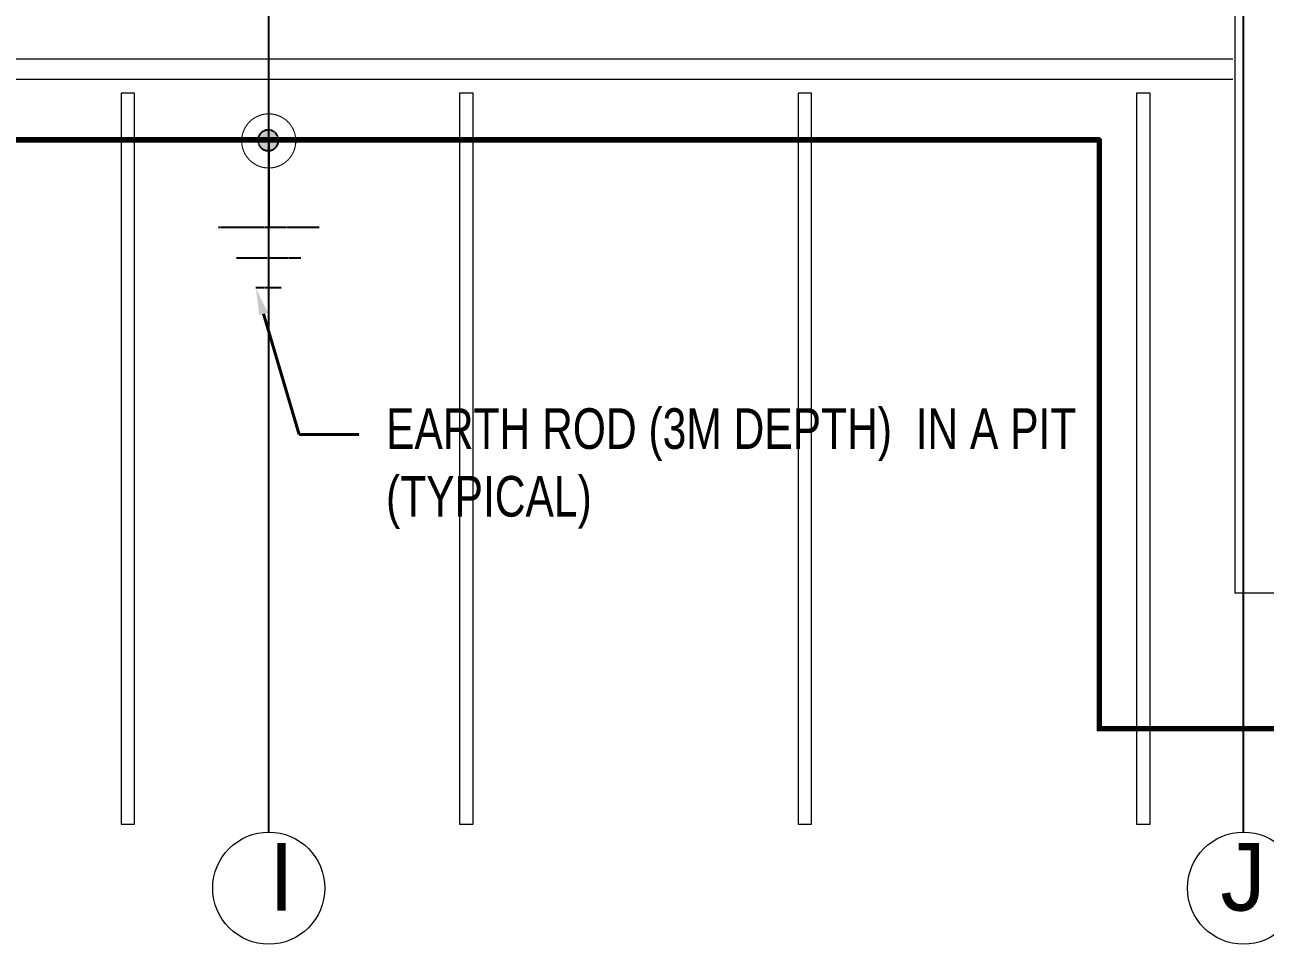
# Model space of a CAD drawing. Header units: metres. Extents: x -18745 to 220762, y -1579758 to -1356048.
# Drawn here: x 142562 to 151723, y -1478125 to -1471333 of the extents above; entities that cross this region are included whole.
import ezdxf
from ezdxf import colors
from ezdxf.entities.mleader import LeaderData, LeaderLine
from ezdxf.math import Vec2, Vec3

# ---------------------------------------------------------------- set-up
doc = ezdxf.new("R2010")
doc.units = ezdxf.units.M
for name, pattern in [('DASHDOTX2', [50.8, 25.4, -12.7, 0, -12.7]), ('DASHED2', [0.375, 0.25, -0.125]), ('PHANTOMX2', [5, 2.5, -0.5, 0.5, -0.5, 0.5, -0.5])]:
    doc.linetypes.add(name, pattern=pattern)
doc.layers.get('0').update_dxf_attribs({"lineweight": 0})
for name, color, linetype in [('0E-PW-GRD', 6, 'Continuous'), ('A-100 - Copy$0$axes', 8, 'Continuous'), ('PD-VENT', 70, 'Continuous')]:
    doc.layers.add(name, color=color, linetype=linetype)
for name, color, linetype, lineweight in [('A-100 - Copy$0$AxisBalloons_2', 8, 'Continuous', 0), ('A-100 - Copy$0$TEXT', 8, 'Continuous', 0), ('A-100 - Copy$0$Walls', 8, 'Continuous', 0), ('E-GRND', 94, 'DASHED2', 40), ('Tiles', 252, 'Continuous', 5)]:
    doc.layers.add(name, color=color, linetype=linetype, lineweight=lineweight)
doc.styles.add('A-100 - Copy$0$Standard', font='GOTHIC.TTF')
doc.styles.add('ROMANS', font='romans.shx', dxfattribs={"width": 0.85})

# ---------------------------------------------------------------- blocks, each defined once
blk = doc.blocks.new('A$C22ed9212')
at = {"layer": 'Tiles', "elevation": 0}
for points in [[(-374086.4, -493781.1), (-412911.4, -493781.1)], [(-374086.4, -493931.1), (-412911.4, -493931.1)]]:
    blk.add_lwpolyline(points, dxfattribs=at)
for points in [[(-382298.9, -499431.1), (-382198.9, -499431.1), (-382198.9, -494031.1), (-382298.9, -494031.1)], [(-379798.9, -499431.1), (-379698.9, -499431.1), (-379698.9, -494031.1), (-379798.9, -494031.1)], [(-377298.9, -499431.1), (-377198.9, -499431.1), (-377198.9, -494031.1), (-377298.9, -494031.1)], [(-374798.9, -499431.1), (-374698.9, -499431.1), (-374698.9, -494031.1), (-374798.9, -494031.1)]]:
    blk.add_lwpolyline(points, close=True, dxfattribs=at)
blk = doc.blocks.new('GROUND-ROD1')
at = {"layer": 'E-GRND', "linetype": 'ByBlock', "lineweight": -2}
h = blk.add_hatch(color=256, dxfattribs=at)
edge = h.paths.add_edge_path(flags=0)
edge.add_arc((-6.1, 3.8), 76.2, 0, 180)
edge.add_arc((-6.1, 3.8), 76.2, 180, 360)
for p, q in [((-650.4, -372.5), (-650.4, 372.6)), ((-875.7, -237.2), (-875.7, 237.2)), ((-1096.8, -92.5), (-1096.8, 95)), ((-2, 0), (-650.4, 0))]:
    blk.add_line(p, q, dxfattribs=at)
at = {"layer": 'E-GRND', "const_width": 8}
blk.add_lwpolyline([(111.2, -158.7, -2.025962), (111.2, 158.8, -0.493593), (111.2, -158.7, 0.493593)], format="xyb", dxfattribs=at)
at = {"layer": 'E-GRND', "linetype": 'ByBlock', "lineweight": -2}
for start, end in [(360, 180), (180, 360)]:
    blk.add_arc((-6.1, 3.8), 76.2, start, end, dxfattribs=at)
blk = doc.blocks.new('A-100 - Copy')
at = {"layer": 'A-100 - Copy$0$axes'}
for p, q in [((144363.7, -1477297.4, 0), (144363.7, -1387547.7, 0)), ((151563.3, -1477297.4, 0), (151563.3, -1391762.7, 0))]:
    blk.add_line(p, q, dxfattribs=at)
at = {"layer": 'A-100 - Copy$0$AxisBalloons_2'}
for centre in [(144363.7, -1477711.3, 0), (151563.3, -1477711.3, 0)]:
    blk.add_circle(centre, 413.9, dxfattribs=at)
at = {"layer": 'A-100 - Copy$0$Walls'}
for p in [(151498.3, -1469902.7, 0), (158768.3, -1475532.7, 0)]:
    blk.add_line(p, (151498.3, -1475532.7, 0), dxfattribs=at)
at = {"layer": 'A-100 - Copy$0$TEXT', "char_height": 500, "attachment_point": 1, "style": 'A-100 - Copy$0$Standard'}
for s, insert in [('I', (144365.5, -1477377.4, 0)), ('J', (151392.4, -1477377.4, 0))]:
    blk.add_mtext_dynamic_manual_height_columns(s, width=500, gutter_width=1, heights=[0], dxfattribs=dict(at, insert=insert))

msp = doc.modelspace()

# ---------------------------------------------------------------- linework, layer by layer
at = {"layer": '0E-PW-GRD', "linetype": 'DASHDOTX2', "ltscale": 10, "const_width": 40, "elevation": 0}
msp.add_lwpolyline([(174978.3, -1477822.7), (158048.3, -1477822.7), (158048.3, -1476532.7), (150498.3, -1476532.7), (150498.3, -1472187.7, 0.414214), (150493.3, -1472182.7), (113650.3, -1472182.7, 0.414214), (113645.3, -1472187.7), (113645.3, -1476532.7), (107725.3, -1476532.7), (107725.3, -1470902.7), (92150.3, -1470902.7), (92150.3, -1456502.7), (84952.6, -1456502.7), (84952.6, -1439572.7), (99350.3, -1439572.7), (99350.3, -1427702.7), (98070.3, -1427702.7), (98070.3, -1394542.7)], format="xyb", dxfattribs=at)

# ---------------------------------------------------------------- block references
at = {"layer": '0E-PW-GRD', "color": 141, "linetype": 'PHANTOMX2', "rotation": 90}
msp.add_blockref('GROUND-ROD1', (144363.7, -1472180.7, 0), dxfattribs=at)
at = {"layer": 'PD-VENT'}
msp.add_blockref('A$C22ed9212', (525571.7, -977806.6, 2.4), dxfattribs=at)

# ---------------------------------------------------------------- leaders
at = {"layer": 'E-GRND', "linetype": 'ByBlock', "ltscale": 400}
ml = msp.add_multileader_mtext('Standard', dxfattribs=at)
ml.set_content('{\\fArial|b0|i0|c0|p34;\\W0.75;\\C256;EARTH ROD (3M DEPTH)  IN A PIT (TYPICAL)}', color=140, style='ROMANS')
ml.set_leader_properties(color=181, lineweight=-1)
ml.build(insert=Vec2(0, 0))
ml.multileader.update_dxf_attribs({"dogleg_length": 319.7, "arrow_head_size": 200})
ctx = ml.context
ctx.base_point, ctx.char_height, ctx.arrow_head_size, ctx.landing_gap_size, ctx.plane_origin, ctx.plane_x_axis, ctx.plane_y_axis = Vec3(145030.1, -1474360.5, 0), 300, 200, 200, Vec3(142512.6, -1474172.3, 0), Vec3(1, 0.000063), Vec3(-0.000063, 1)
notes = []
notes.append((ctx, [(1, (1, 1, 0), (144588.1, -1474360.6, 0), (1, 0.000063), 442, [(0, [(144268.7, -1473277.5, 0)], 0, [])])]))
ctx.mtext.insert, ctx.mtext.text_direction, ctx.mtext.rotation, ctx.mtext.width, ctx.mtext.defined_height, ctx.mtext.flow_direction = Vec3(145230.1, -1474166.4, 0), Vec3(1, 0.000063), 0.000063, 5749.077, 1062.8, 5
for ctx, leaders in notes:
    for number, flags, end, landing, length, lines in leaders:
        leader = LeaderData()
        leader.index, (leader.has_last_leader_line, leader.has_dogleg_vector, leader.attachment_direction) = number, flags
        leader.last_leader_point, leader.dogleg_vector, leader.dogleg_length = Vec3(end), Vec3(landing), length
        for number, points, colour, breaks in lines:
            line = LeaderLine()
            line.index, line.vertices, line.color, line.breaks = number, Vec3.list(points), colors.encode_raw_color(colour), breaks
            leader.lines.append(line)
        ctx.leaders.append(leader)

# ---------------------------------------------------------------- next in the draw order: block references
msp.add_blockref('A-100 - Copy', (0, 0))

doc.saveas('drawing.dxf')
